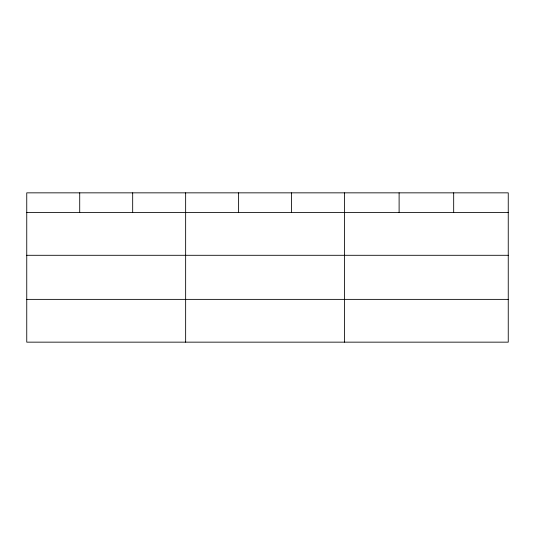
<?xml version="1.0" encoding="UTF-8"?>
<svg xmlns="http://www.w3.org/2000/svg" width="535" height="535" viewBox="0 0 535 535"><rect width="100%" height="100%" fill="white"/><g stroke="black" fill="none" stroke-linecap="round" stroke-linejoin="round"><path stroke-width="0.8" d="M508.25 255.295L508.25 192.847L26.75 192.847L26.75 342.153L508.25 342.153L508.25 255.295L26.75 255.295M26.75 212.522L508.25 212.522M26.75 299.373L508.25 299.373M453.68 192.847L453.68 212.522M399.11 192.847L399.11 212.522M344.54 192.847L344.54 342.153M291.575 192.847L291.575 212.522M238.61 192.847L238.61 212.522M185.645 192.847L185.645 342.153M132.68 192.847L132.68 212.522M79.715 192.847L79.715 212.522"/></g></svg>
